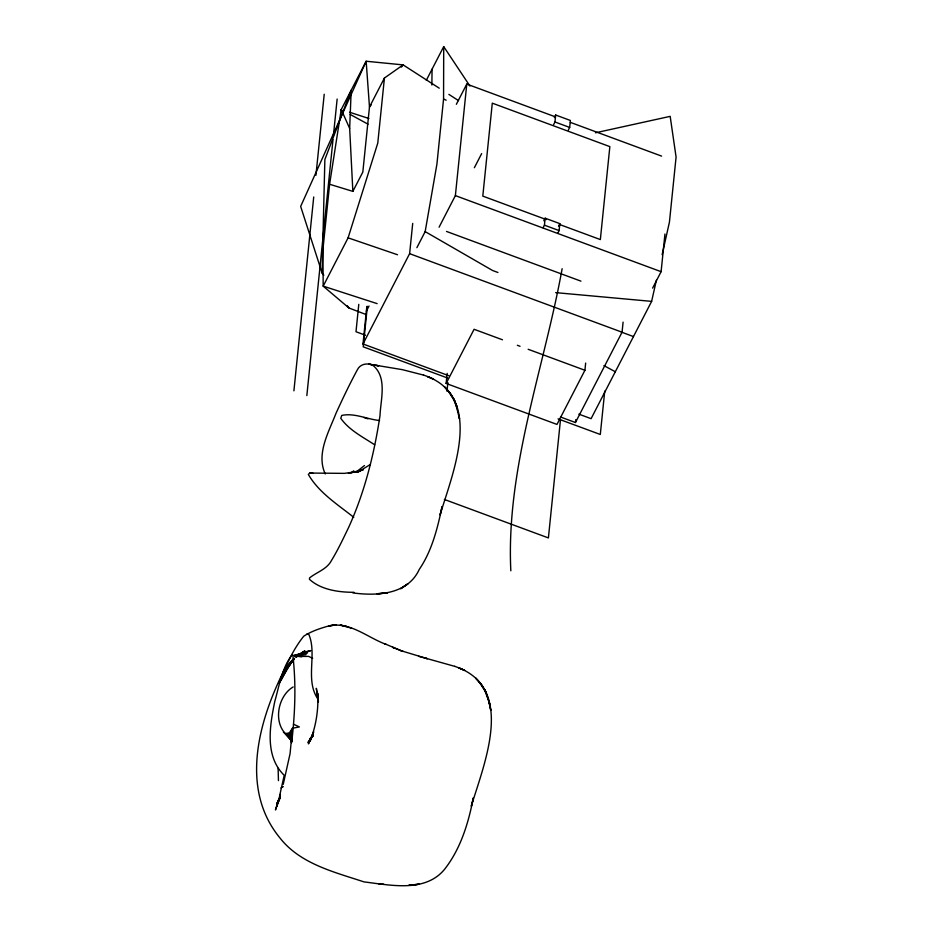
<?xml version="1.0" encoding="UTF-8"?>
<svg xmlns="http://www.w3.org/2000/svg" width="932" height="932" viewBox="0 0 932 932"><rect width="100%" height="100%" fill="white"/><g stroke="black" fill="none" stroke-linecap="round" stroke-linejoin="round"><path stroke-width="1.4" d="M416.884 247.667L425.167 231.614L436.922 164.114L443.562 99.048L443.714 46.6L469.926 86.035M431.877 85.033L432.052 69.178M323.812 275.243L322.076 272.983L324.872 159.5L351.201 90.218L349.663 128.418L352.855 191.375L329.602 184.256L341.228 109.533L366.16 61.244L403.125 64.891L439.24 88.179M291.646 742.606C295.071 713.877 296.225 684.309 292.869 655.546L291.914 655.138C281.86 668.232 279.227 685.847 274.777 701.47C269.837 725.713 264.467 756.085 284.225 775.319L279.635 795.777M293.51 724.222L299.382 726.925L292.462 728.253L290.085 753.615L283.223 784.371M293.906 390.834L313.723 196.978M315.936 175.274L324.22 94.26M306.838 395.611L333.004 139.544M333.446 135.21L337.151 99.037M329.602 184.256L322.95 249.31L323.183 286.136L348.987 308.014L366.276 314.608M358.785 304.356L355.989 331.734L365.495 335.252M401.354 67.104L403.125 64.891L384.427 78.02L377.775 143.085L348.102 237.846L323.183 286.136L377.145 303.622M448.805 375.701L363.002 343.978L366.835 306.512M367.359 306.313L363.224 346.82L447.698 378.054M363.002 343.978L409.614 253.667L412.713 223.412M439.077 227.198L455.375 195.615L466.781 84.078L555.332 116.826M585.657 363.061L584.923 370.272L556.975 424.421L446.137 383.448L447.162 373.359M446.999 391.254L447.873 382.609M543.111 227.734L544.428 225.171L545.138 218.193L559.829 223.633L559.118 230.6L557.802 233.163M553.655 124.562L554.971 121.999L555.682 115.032L570.384 120.461L569.673 127.428L568.345 129.991M560.482 419.75L548.4 537.927L444.354 499.447M560.47 416.988L575.452 422.522L575.743 419.645M604.74 391.079L600.301 434.475L558.07 418.864M575.452 422.522L622.063 332.211L623.089 322.134M652.621 288.105L661.103 271.678L664.947 234.014M562.136 268.696C544.067 368.536 505.843 468.26 510.829 570.792M578.865 414.146L591.098 418.666L651.631 301.374L656.396 280.159M662.128 254.692L669.432 222.154L676.084 157.089L670.178 116.36L595.455 132.798M280.194 794.413L275.453 809.966L280.043 797.175M280.369 797.209L276.583 806.227L280.031 797.314M418.643 656.314L427.38 658.703L401.028 650.711L402.892 651.398L384.485 643.674L385.976 644.338C367.569 637.593 349.978 621.458 329.182 625.838C320.375 628.273 311.381 631.209 303.716 636.23C292.531 650.152 285.46 666.928 278.738 683.342L284.656 670.702L279.6 682.271L285.413 670.481L280.357 681.199L285.984 670.259L292.229 660.683L280.963 680.127L285.984 670.259M283.794 670.912C258.339 721.834 239.862 789.241 279.915 837.915C300.209 863.929 334.169 872.003 364.004 881.893C390.496 885.12 425.598 892.973 444.855 868.95C460.827 848.33 468.388 823.119 473.328 797.909L471.277 806.227C484.209 763.32 516.631 686.802 454.688 666.333M292.462 728.253L289.246 733.053L285.343 733.507C273.158 720.914 278.284 695.656 293.172 686.942M384.427 78.02L369.48 106.994L362.828 172.059L352.855 191.375M426.32 80.292L443.714 46.6M456.354 104.291L466.781 84.078M366.358 311.195L369.014 306.034M474.365 167.713L481.658 153.605M554.365 117.583L555.682 115.032M446.137 383.448L474.085 329.287L502.476 339.784M543.822 220.756L545.138 218.193M558.513 226.196L559.829 223.633M279.076 799.435L276.921 803.326L280.276 797.489M294.163 659.029L286.124 669.759L294.081 659.204M291.506 661.767L285.705 669.502L290.306 662.291L293.86 658.481M285.099 669.223L290.306 662.291L294.535 658.33M312.919 736.14L307.968 742.536L312.942 734.742L308.41 743.887L313.7 731.771L310.17 740.893C316.111 725.795 318.581 709.473 317.754 693.28L318.406 701.982M371.251 104.78L369.48 106.994L366.16 61.244L300.663 206.415L322.076 272.983M298.834 654.136L295.98 657.177L304.88 650.851L295.642 656.571L297.704 655.359M312.768 736.035L309.832 738.925L312.907 735.931M363.398 469.879L348.382 473.176L360.614 471.114L344.421 473.363L309.739 473.06L308.341 474.423C318.756 492.539 337.617 504.503 353.752 517.295M351.737 472.652L353.717 470.788M355.954 472.209L364.47 465.546M370.412 464.439L357.678 472.326M280.998 787.983L283.305 786.585M294.43 655.301L310.81 650.594L302.283 652.598M294.838 655.347L307.63 652.656L298.298 654.357M294.815 655.802L306.104 654.625M353.974 592.309C338.759 592.333 320.806 589.828 309.389 579.226L309.622 577.887C316.833 572.003 327.004 569.336 331.571 560.33C338.013 549.764 343.279 538.521 348.65 527.395C364.738 492.038 374.21 453.931 380 415.637C380.64 399.595 387.363 377.891 373.406 365.74C368.128 362.432 360.171 363.795 357.41 369.713C349.686 383.937 342.731 398.547 336.021 413.26C328.775 432.005 315.971 453.907 325.245 473.957M294.733 656.443L308.643 656.396L312.674 658.318M379.068 884.212L383.728 884.142M352.844 592.915C376.912 596.072 407.599 594.849 419.284 569.382C432.017 550.614 437.446 528.491 442.094 506.624L440.055 514.942C452.987 472.035 485.409 395.529 423.466 375.048M555.658 292.625L651.631 301.374M309.739 473.06L313.257 473.374M306.663 634.156L308.842 634.389C317.451 654.87 304.438 680.325 318.395 699.769M376.446 365.426L378.672 365.822L368.827 364.109L402.356 369.655L423.629 375.107M291.914 655.138L301.653 656.792M374.664 444.797C362.781 436.945 349.151 430.2 340.762 418.282L341.753 415.416C354.463 412.713 366.952 419.26 379.569 420.518M346.413 626.292L340.25 625.034L351.702 628.25M425.586 658.19L454.851 666.38M349.535 112.224L368.909 118.504M363.934 417.489L368.012 418.852M348.102 237.846L397.533 254.751M570.326 122.36L661.603 156.11M554.971 121.999L569.673 127.428M546.303 219.591L482.799 196.116L492.294 103.161L609.854 146.627L600.348 239.571L559.817 224.589M544.428 225.171L559.118 230.6M455.375 195.615L661.103 271.678M446.498 231.439L580.951 281.149M497.921 272.482L492.585 270.501L425.167 231.614M409.614 253.667L622.063 332.211M621.26 332.048L633.469 336.568M517.342 345.283L520.044 346.285M528.153 349.279L584.923 370.272M394.259 647.961L392.57 647.309L402.892 651.398M443.562 99.048L446.172 100.19M603.936 365.612L615.306 371.752M350.164 114.415L368.012 124.166M448.875 94.388L458.509 100.598M283.421 732.121L291.355 740.125M291.471 740.171L285.343 733.507L291.53 740.952M347.252 305.754L348.987 308.014M341.788 112.388L341.228 109.533L342.755 111.98M290.959 739.67L287.324 733.822L291.634 741.196L289.246 733.053L291.914 741.08M341.228 109.533L349.663 128.418M457.449 409.171L453.278 398.15L456.866 406.585L455.62 403.405L459.511 418.841L458.789 415.427M317.998 698.313L316.321 688.282L318.336 702.157M292.007 741.231L291.005 731.201L291.39 742.629M278.109 768.317L278.447 780.632M403.964 586.461L400.62 588.744L407.89 583.805L403.964 586.461M336.254 624.894L329.182 625.838L336.254 624.894M418.981 884.212L408.997 885.26L418.981 884.212M387.456 592.822L377.18 593.766L387.456 592.822M433.473 379.138L427.625 376.61L433.473 379.138M464.695 670.411L458.847 667.883L464.695 670.411M447.954 390.683L444.471 386.827L450.412 393.49L454.816 401.226L447.954 390.683M479.176 681.968L475.704 678.1L481.634 684.764L486.038 692.511L479.176 681.968M486.842 694.678L484.5 689.435L489.65 703.753L486.842 694.678M490.745 710.126L488.683 700.456L490.745 710.126"/></g></svg>
